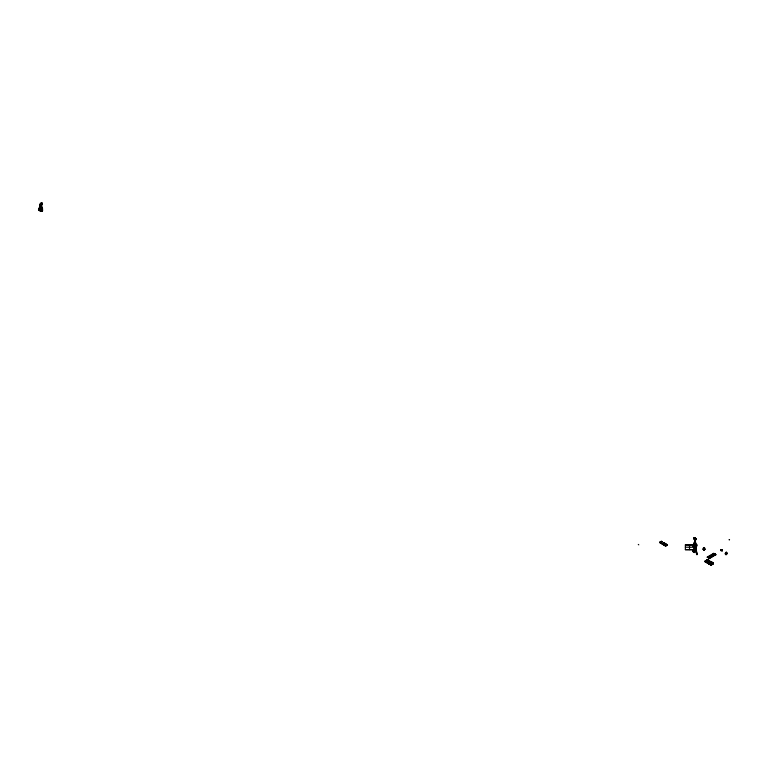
<?xml version="1.0" encoding="UTF-8"?>
<svg xmlns="http://www.w3.org/2000/svg" width="768" height="768" viewBox="0 0 768 768"><rect width="100%" height="100%" fill="white"/><g stroke="black" fill="none" stroke-linecap="round" stroke-linejoin="round"><path stroke-width="1.15" d="M707.405 560.141C710.765 559.536 709.248 564.49 707.328 562.512C701.29 561.37 709.814 558.067 709.814 561.773L707.328 563.165M726.73 553.44L726.182 552.902L726.816 552.778C725.482 552.614 726.499 552.941 726.778 552.749M726.518 552.816L725.434 553.392L725.885 554.669L726.73 554.179L726.566 552.854M40.464 208.301C39.379 212.534 43.882 210.154 41.165 209.453M41.51 209.184L40.589 209.846L41.645 209.414L41.789 210M41.213 209.635L42.106 210.048L41.395 210.221M694.003 545.674L694.646 545.693L694.733 544.464L693.437 544.694L694.733 544.464M703.757 548.458L703.757 549.475L703.114 549.187L704.362 548.333C704.064 549.696 704.179 549.312 704.342 549.11M703.565 549.312L704.832 549.523L703.402 549.773L703.987 550.109L704.832 549.523M704.237 549.331L704.227 549.043M705.619 561.792L705.024 561.226L707.424 559.786L707.376 563.194M710.294 562.992L708.701 563.914C708.269 561.686 712.214 561.456 713.29 563.126L713.29 563.779L710.851 565.2C709.315 561.763 712.531 560.976 713.328 563.798L710.89 565.219L710.938 561.821C709.392 561.072 707.722 564.912 709.248 563.539M694.858 544.301L695.453 543.926L694.157 543.245M694.934 544.349L695.424 543.878M695.069 546.691C695.53 546.682 692.016 540.614 695.376 544.512M693.37 551.875L693.706 549.811L695.232 548.928L694.819 550.954M693.542 552.25L694.032 552.192L693.456 551.75M694.858 538.301L694.512 538.762L694.214 538.243M694.963 551.75L694.925 550.829L693.994 551.04M696.307 545.117L695.837 545.539L696.029 544.733M667.085 544.915L666.71 544.819M695.213 548.976L695.789 549.418L695.395 551.405M695.261 551.261L694.733 549.974L693.437 549.734L693.437 550.752L694.925 550.829M695.261 550.733L695.107 551.52L694.454 551.136M693.994 551.27L694.8 551.482L694.704 550.886M707.654 561.005L708.288 560.237L707.53 559.805M709.229 562.032L709.766 561.091L708.288 560.237L705.907 561.629L705.024 561.226L705.062 561.821M711.254 562.742L711.792 562.762M712.579 563.194L712.234 564.173L712.742 563.472M712.742 564.067L712.762 563.501M696.259 545.587L695.693 545.078M41.174 210.874C40.531 211.085 40.886 209.981 41.366 211.459M707.75 562.387L707.549 562.656M709.21 561.562L708.941 561.965M711.062 565.104L708.749 563.491L709.344 564.173M705.389 561.293C704.381 561.936 706.512 561.888 707.626 562.368M705.389 561.312L706.896 560.438L706.733 561.034M707.376 562.848L707.626 562.426M708.144 562.742L708.557 561.984M708.922 562.205L708.768 561.658M710.938 561.955L708.787 563.587M709.411 563.347L709.728 562.829M709.862 563.328L710.198 562.493M713.136 563.366L711.005 562.128L710.419 562.55M710.813 564.557L711.139 564.394M40.397 208.502L41.011 208.666M696.019 544.838C697.037 545.654 694.013 547.498 694.589 545.712M696.47 544.829L696.701 545.914L696.182 545.482L694.848 546.509L694.07 545.683M41.098 210.941L40.598 210.384L41.702 211.21L42.586 210.701L41.51 209.318L41.51 210.346M40.598 210.931L40.867 210.317M39.082 210.058L41.338 204.422L41.347 203.434L40.79 203.472M41.702 203.395L40.666 203.539L41.347 204.874L40.79 204.461C40.003 206.054 43.334 203.261 41.232 203.501M41.136 210.691L39.936 211.238M41.386 210.768L40.454 211.066M41.059 209.578C42.413 211.834 43.421 207.965 41.702 207.686M665.578 544.474L664.426 545.232L662.208 544.118L662.285 543.418M663.437 542.832L663.514 542.784M41.165 208.061L41.923 208.502L41.213 208.675M40.886 211.171L41.059 208.56M661.219 541.306L661.296 542.026L661.219 541.306L662.045 541.594L660.01 542.006L659.971 542.832L660.845 542.746M665.856 546.134L665.222 545.011L665.309 545.731M666.653 544.963L667.43 545.05M695.203 550.733L694.915 551.098M713.827 554.698L712.896 554.544C713.107 555.907 713.674 552.749 713.616 555.312M41.616 210.067L41.174 209.76L41.981 210.192M714.442 554.102L714.019 555.082M693.562 543.456L694.176 543.149M694.8 539.251L694.934 538.138M695.098 538.022L694.378 538.819L695.04 538.224M694.454 543.773L695.395 539.626M695.165 538.858L694.157 539.261L694.886 538.339M694.483 544.032L695.328 537.946M695.242 539.923L695.827 538.704L694.762 543.619L694.195 543.715M709.776 561.475L709.296 562.032M696.442 544.982L696.058 545.654L696.672 545.952M696.682 545.77L695.779 544.954L696.259 545.549M694.416 550.186L693.878 549.638L694.454 550.09L695.741 549.36L694.272 550.339L693.878 549.638M693.955 552.24L694.378 550.224L693.437 549.734M694.81 549.754L694.982 546.096L694.81 549.754L695.664 546.058M695.059 546.106L694.502 549.456L695.194 549.523M696.614 545.885L695.414 546.682L694.656 546.365L695.338 546.701L695.04 545.664M694.666 549.878L695.53 544.762L696.211 545.222M695.434 545.981L695.645 544.694M694.8 545.818L696.374 544.915L696.106 545.472M695.904 546.125L695.376 545.923L695.952 546.278L696.845 554.285L695.203 545.808M696.355 544.963L695.232 545.328M695.539 539.914L693.946 538.33M696.595 545.971L695.818 546.048L696.595 545.971C692.371 536.746 699.389 540.547 693.552 537.898M41.318 210.835L40.598 210.413M40.915 204.038L40.848 203.654M694.762 538.752L694.522 538.32L694.358 539.414L694.915 539.318M40.733 203.664L40.79 204.374L40.934 203.866M40.445 203.875L40.694 204.47M729.562 539.76L729.418 539.674M42.24 203.52L41.923 204.211L40.963 203.635M694.253 545.971L694.579 545.424M695.386 538.867L694.262 538.253L694.656 538.934M695.213 538.09C693.494 538.406 694.944 538.723 694.406 538.262M41.299 208.618L41.923 208.416L41.328 204.182M41.866 209.933L42.547 209.645M695.491 544.963L696.182 544.963M704.256 549.446L703.315 548.938M721.728 550.291L720.797 550.128L721.267 550.781L722.208 550.234L720.682 550.176L721.44 550.474M721.046 550.224L720.653 550.262M694.445 543.398L694.618 539.597L695.702 539.76M695.174 546.499L695.52 544.042L694.07 543.302M706.032 562.253L705.331 561.869M40.522 204.922L39.965 204.403L40.445 203.789M707.904 562.454L708.365 561.994M708.816 563.846L709.344 563.366M709.248 563.242L709.747 563.088M711.59 564.778L712.282 563.741M712.502 563.443L712.666 563.664M693.245 546.413L694.109 547.027L696.048 546.125M720.653 550.032C721.43 550.685 722.045 550.31 722.074 550.618M696.192 545.213L695.53 544.762M693.974 538.234L694.522 537.984M40.243 205.939L38.765 210.298L40.656 203.923L38.477 209.942M38.592 210.499L40.944 204.586L40.368 204.144M40.896 209.952L40.608 210.854L40.771 210.019L42.134 210.662L42.019 211.248M711.053 562.512L711.101 561.859M715.123 554.688L713.693 554.083L713.722 555.254L712.723 554.64L713.52 555.053M662.208 543.994L662.208 543.408M662.074 543.533C665.626 544.445 662.976 545.664 665.712 543.715L663.725 542.659M708.221 562.08L708.778 561.955M706.541 561.533L707.05 561.235M709.114 561.629L709.574 561.35M711.37 563.626L711.878 563.328M40.33 208.474L41.674 207.6L42.422 208.032M713.126 563.808L712.416 563.606M694.627 538.56L694.445 539.722L695.482 539.376M41.779 209.885L41.28 209.165M713.77 554.246L714.653 554.198L713.962 554.064M41.472 203.539L40.79 203.251M721.075 549.984L721.325 550.454M720.749 549.898L721.642 550.224M721.306 550.512L721.008 549.994M694.032 538.138L695.827 538.704M41.338 209.424L41.51 208.08M713.693 554.083L713.722 555.254M714.586 554.256L715.085 554.707M714.49 553.824C713.366 555.168 715.469 555.226 714.682 553.565L712.723 554.707M712.435 564.24L711.014 564.557M707.107 562.531L705.85 561.994M695.232 551.098L693.446 551.837M41.904 210.23L41.914 209.05L40.608 208.32L41.971 207.773M667.402 545.29L665.165 545.75L665.779 546.096M694.838 551.203C694.445 552.499 695.405 550.579 694.061 551.875L693.206 551.386L695.654 549.859M694.896 552.048L695.174 551.04M694.118 539.222L694.483 537.984M696.115 539.462L695.395 539.904M696.202 545.798L694.896 540.547M41.414 202.781L41.798 208.675M41.818 209.76L40.8 210.355M665.558 543.811L665.635 544.531L663.725 543.235L665.712 544.397L664.109 545.232L664.157 544.57M694.378 549.936L695.376 549.158M726.192 553.104L726.691 553.123M725.894 553.469L726.595 553.123M694.387 551.462L694.282 551.395M41.76 202.954L42.048 204.048M709.315 563.866L710.89 564.566L708.605 563.27L710.909 564.547L708.538 563.261L708.576 563.846L710.179 562.925M694.224 551.386L694.406 550.973M707.318 563.021L705.235 561.648M705.907 561.629L707.261 562.55L709.776 561.091L706.406 561.341L705.907 562.013M710.861 564.528L713.29 563.126L709.421 563.654M709.421 564.048L711.763 562.339M705.696 560.928L707.424 559.93L705.197 561.226L705.283 561.821M709.738 561.158L707.933 562.205L705.802 561.322M709.219 562.954L710.938 561.898M713.251 563.194L711.446 564.24L709.958 563.386L711.629 564.749M39.763 204.586L42.182 203.184M40.349 204.701L41.558 204L41.549 203.03M41.338 204.422L40.79 204.461M42 203.29L42 204.278L41.059 204.758M41.328 208.32L41.635 204.403M40.387 208.925L42.259 207.936L42.048 210.365M40.579 209.098L42.259 208.032M41.05 209.088L42.586 210.701M41.731 209.107L42.413 208.714M40.608 209.894L41.29 209.702M41.453 210.077L41.021 209.904M40.378 210.989L40.973 210.643M41.702 211.21L42.586 210.182M638.285 544.426L638.794 544.858M660.73 542.698L660.086 542.141M660.01 542.342L661.219 541.642M660.01 542.678L661.296 542.026M660.288 542.947L662.112 541.776M662.054 543.965L664.032 542.822M662.362 544.128L664.33 545.261M663.85 544.31L665.213 543.523M664.426 544.886L665.635 544.195M665.146 545.827L666.749 544.992L666.749 544.32L665.222 545.011L665.222 545.875M665.904 545.683L665.146 545.146C667.133 542.88 666.48 545.827 666.566 544.349M665.222 545.357L666.432 544.656M665.472 545.933L667.21 544.81M694.282 544.954L694.742 545.126M693.149 546.192L693.264 546.768L693.341 546.077M693.878 545.702L693.235 545.693M693.437 545.578L693.878 545.971L695.818 544.838M694.618 545.981L697.046 544.579M695.837 545.568L694.109 546.605L693.226 546.01L693.264 546.768M695.299 546.691L696.758 545.693M693.235 550.368L693.542 550.435M693.437 550.752L693.878 549.475M693.85 551.443L693.773 550.742L693.206 551.808L693.206 551.299L694.061 552.307L693.206 551.808M694.205 551.962L694.426 552.624M694.061 552.307L695.011 551.674M703.382 549.341L703.315 548.198L704.611 547.968L704.611 548.986L703.402 549.677M703.776 548.611L704.611 547.968M703.344 549.312L704.16 548.726M696.845 554.285L695.347 546.259L696.538 554.131L697.238 554.064M707.28 557.059L713.722 553.334L715.834 554.554L709.392 558.634L707.28 557.059L709.392 558.269L715.834 554.554M707.28 557.414L714.096 553.555M708.259 557.434L714.979 553.747L707.904 557.376M713.933 553.776L713.789 555.168M712.81 554.736L714.941 553.862M713.453 555.072L715.104 554.131L714.115 553.824M709.075 557.914L708.643 557.664L709.075 558.182M713.491 555.341L715.2 554.362M722.477 550.061L722.227 550.733M708.845 558.096L715.459 554.342M726.931 553.19L725.242 553.786L725.885 553.795M725.434 553.392L726.691 553.267M725.434 554.41L726.73 554.179M707.578 559.882L705.178 561.274L707.386 562.483M711.101 561.907L708.691 563.299L710.89 564.557M714.826 553.709L714.95 554.63M695.069 549.024L695.712 549.504M666.518 544.358L667.354 544.848M721.008 550.406L720.922 550.666M708.298 562.003L707.827 561.696L708.394 561.37M694.474 538.915L695.875 538.387M41.51 209.923C41.645 210.778 39.59 209.117 41.702 210.691M661.267 541.958L662.045 542.275M729.456 539.712L729.005 539.76M695.587 545.712L696.019 546.058L696.374 544.992M694.589 546.797L695.414 544.003M41.894 202.954L42.211 203.328M707.222 562.003L706.666 562.464L707.366 562.531L705.792 561.706M720.71 550.195L721.67 549.907M706.406 561.331L707.405 561.264M709.93 563.366L710.918 563.29M685.373 544.963L693.658 544.963M685.373 547.219L693.658 547.219M685.373 549.61L693.658 549.61M726.326 552.864L726.067 553.622M40.896 211.027L40.944 204.307L41.347 204.643M661.488 541.958L661.459 541.354M710.563 563.261L710.102 563.942M695.443 546.115L696.029 546.326M41.29 207.955L41.798 208.243M695.971 539.453L695.386 539.184M707.414 560.717L708.067 561.12M711.005 565.123L709.315 563.731M721.872 549.811L722.39 550.118M725.386 552.979L726.797 553.795M725.885 553.93L725.242 553.786M694.79 539.443L695.318 539.616M715.834 554.918L713.722 553.334M704.362 548.333L704.803 548.726L704.16 548.448M703.315 548.198L705.072 549.168M713.664 554.314L714.134 554.544L713.645 554.832M713.222 554.362L713.942 554.659M693.878 543.264L695.098 543.955M712.954 554.995L713.03 554.371L713.894 554.707M703.757 549.331L703.114 549.187M694.282 545.146L695.194 545.664M694.282 546.154L695.146 546.653L694.848 545.338L695.29 545.683M707.885 557.27L708.374 557.798L714.806 554.112M693.235 550.502L693.686 550.109M40.282 203.242L42 204.278M40.934 208.147L42.355 208.79M40.867 209.194L42.086 210M695.117 545.011L696.509 546.096M694.483 549.283L695.059 549.734M39.974 204.374L40.627 204.97M710.208 564.71L710.179 564.154M694.512 545.27L694.282 543.984M660.797 542.89L659.952 542.131M695.098 539.626L696.307 546.586M695.635 545.491L696.941 554.794M710.938 561.821L710.976 562.454M41.117 203.798L41.126 208.253M726.288 551.856L726.288 554.659M725.885 553.651L725.885 554.669M722.112 550.31L722.112 551.174M714.653 553.622L714.211 554.928L714.49 554.314M713.126 554.314L713.203 554.966M704.16 547.488L704.16 550.291M694.282 549.494L694.282 552.298M694.147 546.326L694.147 547.114M693.878 544.954L693.878 545.971M689.52 544.829L689.52 549.61M665.827 544.666L665.827 545.338M665.03 544.205L665.03 544.877M660.614 541.651L660.614 542.333M40.666 208.262L40.742 210.067M710.774 564.182L710.304 564.749L710.774 564.182M693.658 544.829L685.373 544.829L685.373 549.744L693.658 549.744L693.658 544.829"/></g></svg>
